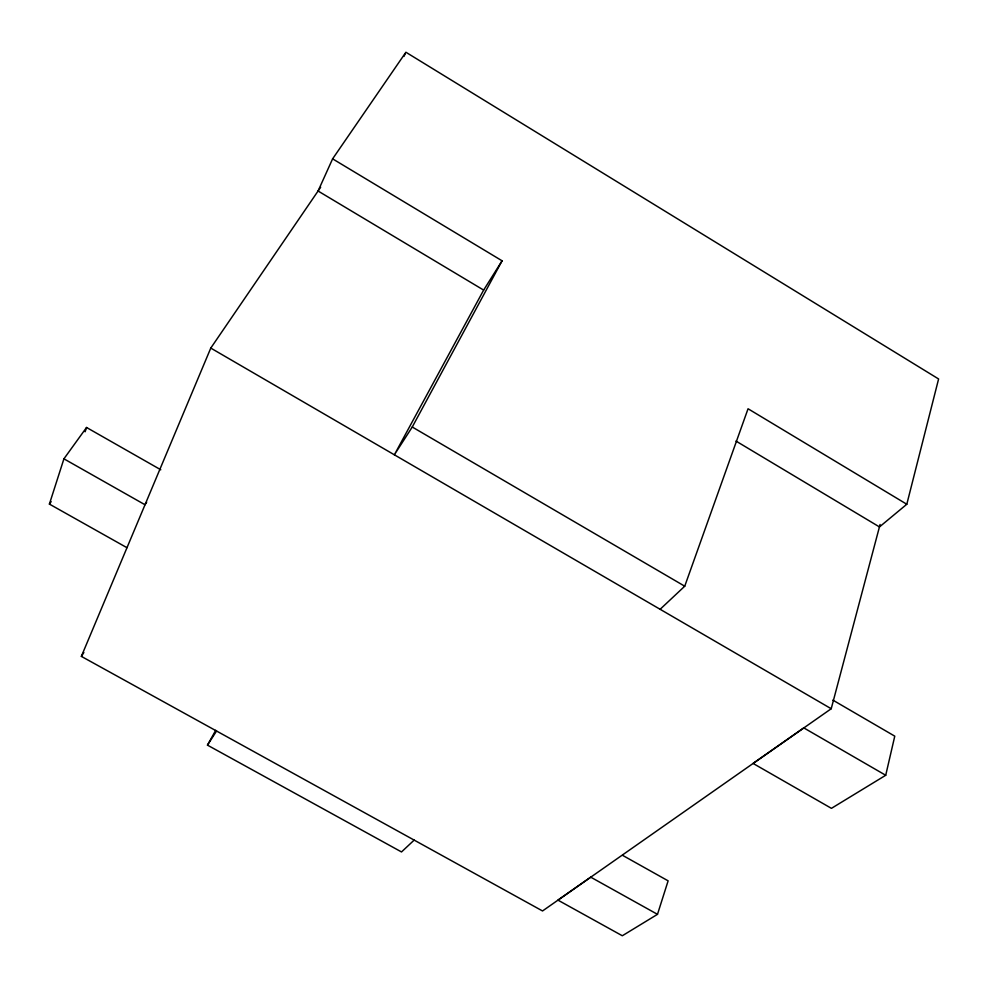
<?xml version="1.0" encoding="UTF-8"?>
<svg xmlns="http://www.w3.org/2000/svg" width="988" height="988" viewBox="0 0 988 988"><rect width="100%" height="100%" fill="white"/><g stroke="black" fill="none" stroke-linecap="round" stroke-linejoin="round"><path stroke-width="1.48" d="M885.717 775.271L803.8 727.884L753.078 763.428L831.439 808.345L885.717 775.271L894.77 736.159L832.872 700.122M735.986 441.08L879.468 526.937L906.799 504.251L938.6 378.972L405.907 52.24L332.61 158.846L318.074 191.017L483.638 290.089L394.36 454.801L412.255 427.014L502.077 260.795L332.61 158.846M320.668 187.214L210.777 348.085L81.362 656.39L542.536 910.961L831.217 708.742L880.086 524.48M657.489 914.332L590.725 877.159L557.948 900.13L622.317 935.76L657.489 914.332L668.123 880.839L622.526 855.312M126.946 547.685L49.4 504.09L63.924 458.827L86.549 427.483L160.785 469.769M85.116 431.781L86.549 427.483M660.132 609.287L684.733 586.205L748.052 408.76L906.799 504.251M403.944 56.427L405.253 53.636M414.157 840.096L401.511 851.952L207.468 745.137L215.717 730.305M483.638 290.089L502.077 260.795M81.362 656.39L83.857 652.512M207.468 745.137L216.557 731.021M146.669 502.176L144.977 504.732L63.924 458.827M49.4 504.09L51.154 501.632M210.777 348.085L831.217 708.742M412.255 427.014L684.733 586.205"/></g></svg>
